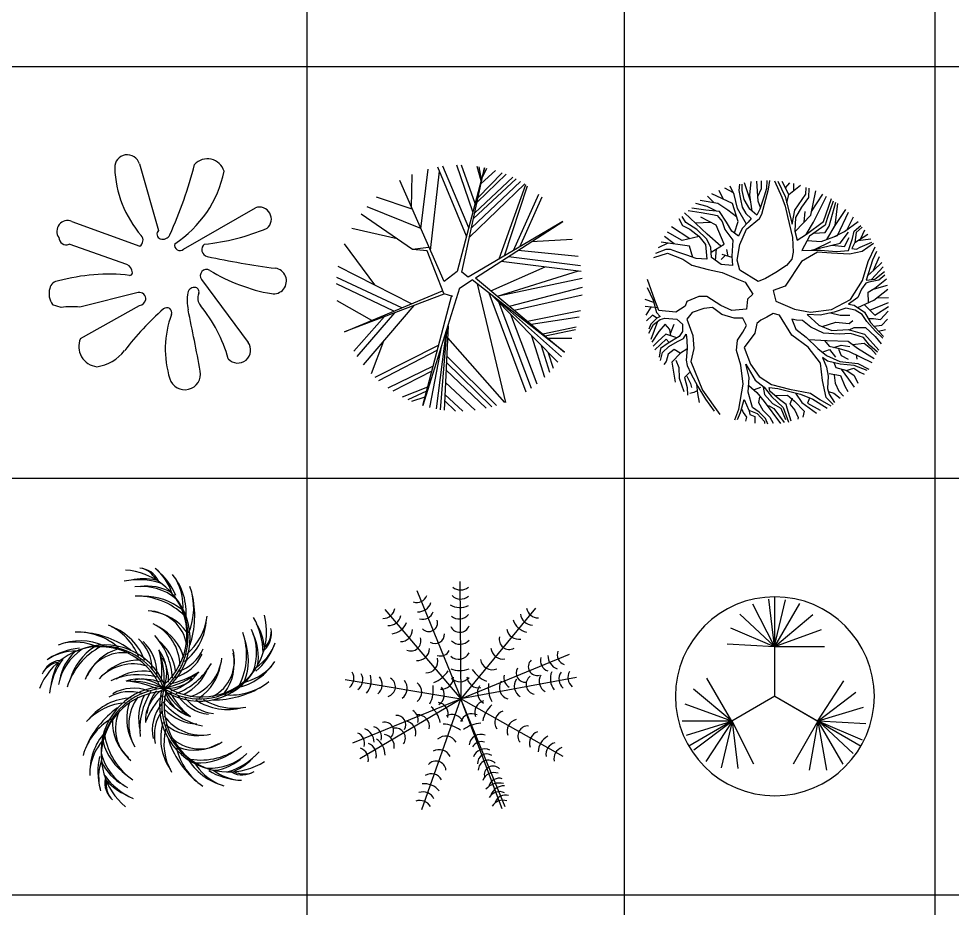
# Model space of a CAD drawing. Header units: millimetres. Extents: x -4017 to 59953, y -688 to 66564.
# Drawn here: x 3966 to 10190, y 34195 to 40125 of the extents above; entities that cross this region are included whole.
import ezdxf

# ---------------------------------------------------------------- set-up
doc = ezdxf.new("R2010")
doc.units = ezdxf.units.MM
doc.layers.add('www.cad-blocks.net', color=7, linetype='Continuous')

# ---------------------------------------------------------------- blocks, each defined once
blk = doc.blocks.new('A$C516926BB')
for p, q in [((8.3458, 38.5194), (8.3458, 0)), ((10.4622, 38.5194), (10.4622, 0)), ((12.5317, 38.5194), (12.5317, 0)), ((0, 30.4302), (62.4121, 30.4302)), ((0, 27.6876), (62.4121, 27.6876)), ((0, 24.9084), (62.4121, 24.9084))]:
    blk.add_line(p, q)
blk = doc.blocks.new('A$C1BE51FBB')
at = {"color": 0}
for p, q in [((0.6022, 1.5055), (0.7303, 1.0619)), ((0.897, 0.938), (1.3752, 1.2135)), ((0.151, 1.1216), (0.6056, 0.9571)), ((0.5178, 0.8349), (0.1328, 0.9695)), ((1.0156, 0.7343), (1.3266, 0.3155)), ((0.5941, 0.6472), (0.2049, 0.551)), ((0.0807, 0.549), (0.023, 0.5671)), ((0.2091, 0.3418), (0.6037, 0.561))]:
    blk.add_line(p, q, dxfattribs=at)
for centre, major_axis, start_param, end_param in [((0.5214, 1.4822), (0.0595, 0.0595), 5.778793, 8.673965), ((-1.8118, 2.2123), (2.0297, 2.0297), 5.074547, 5.247854), ((1.0551, 1.4226), (0.0827, 0.0827), 5.795432, 7.889796), ((1.1661, 1.5045), (0.5156, 0.5156), 2.390779, 3.069669), ((0.4235, 1.6092), (0.5366, 0.5366), 4.50478, 5.295781), ((1.4013, 1.1375), (-0.0568, 0.0568), 3.063884, 5.82953), ((0.1227, 1.0566), (0.0502, 0.0502), 0.37387, 2.987464), ((0.7521, 1.037), (0.0234, 0.0234), 1.502895, 3.59697), ((0.8832, 2.4387), (-1.0443, 1.0443), 2.460438, 2.752736), ((0.1143, 1.0148), (0.0346, 0.0346), 2.35724, 4.314171), ((0.5789, 0.9963), (0.0335, 0.0335), 4.525328, 6.211262), ((0.7581, 1.0546), (0.0366, 0.0366), 3.59697, 5.074547), ((0.8725, 0.9641), (0.0253, 0.0253), 2.089962, 4.68137), ((1.0638, 0.9331), (0.0322, 0.0322), 1.417156, 3.713708), ((2.2459, 6.3913), (-3.9813, 3.9813), 2.142912, 2.224786), ((0.491, 0.7764), (0.0455, 0.0455), 5.542043, 6.638978), ((1.4969, 0.7248), (-0.0604, 0.0604), 2.182411, 5.366378), ((0.3965, -0.4684), (0.876, 0.876), 0.672686, 1.057485), ((0.5391, 0.7785), (-0.0115, 0.0115), 2.155346, 3.971247), ((1.0495, 0.7594), (0.0298, 0.0298), 0.238672, 2.994959), ((1.6869, 1.8067), (0.8371, 0.8371), 3.380264, 3.753207), ((0.0635, 0.6658), (-0.0418, 0.0418), -0.786737, 0.630148), ((0.122, 0.639), (-0.0865, 0.0865), 0.487508, 1.413074), ((0.6027, 0.6063), (0.0295, 0.0295), 5.358888, 7.277526), ((1.2267, 0.5945), (-0.2164, 0.2164), 0.613687, 0.990674), ((0.9673, 0.6395), (-0.0303, 0.0303), -1.053932, 0.613687), ((0.971, 0.6529), (0.0204, 0.0204), 5.078039, 6.800049), ((1.0672, 0.61), (-0.054, 0.054), 0.36565, 1.478991), ((0.5876, 0.6178), (-0.0418, 0.0418), 2.63261, 3.630089), ((0.2745, -0.049), (-0.6749, 0.6749), 4.197265, 4.620584), ((0.1538, -0.1255), (0.4798, 0.4798), 0.709981, 0.893283), ((2.029, -0.9052), (1.3578, 1.3578), 1.50531, 1.703171), ((1.4371, 0.2704), (0.4684, 0.4684), 1.999588, 2.658014), ((0.785, 0.5133), (-0.0237, 0.0237), 3.570385, 6.217699), ((-19.8142, -3.7864), (-14.9808, 14.9808), 4.112631, 4.132267), ((0.3339, 0.2882), (-0.096, 0.096), 0.379946, 2.23889), ((1.2578, 0.264), (0.0608, 0.0608), 3.097877, 6.140476), ((0.2794, 0.4332), (-0.1998, 0.1998), 2.493103, 3.273967), ((0.9048, 0.1047), (-0.0741, 0.0741), 1.087218, 4.112631)]:
    blk.add_ellipse(centre, major_axis=major_axis, ratio=1, start_param=start_param, end_param=end_param, dxfattribs=at)
blk = doc.blocks.new('A$C4FA53466')
at = {"color": 0}
for p, q in [((0.8666, 1.166), (0.6755, 1.6277)), ((0.8817, 1.2226), (0.7093, 1.6331)), ((0.9097, 1.3284), (0.8016, 1.6404)), ((0.988, 1.623), (0.8042, 0.931)), ((0.9245, 1.384), (0.8342, 1.6404)), ((0.8362, 0.9275), (0.988, 1.623)), ((0.9645, 1.5345), (0.9385, 1.632)), ((0.9673, 1.5451), (0.9524, 1.6298)), ((0.9741, 1.5593), (1.0023, 1.6201)), ((0.5013, 1.3564), (0.505, 1.5777)), ((0.5628, 1.2161), (0.6118, 1.6137)), ((0.6268, 1.0702), (0.6865, 1.601)), ((0.9225, 1.3229), (1.1764, 1.5591)), ((0.9377, 1.3926), (1.1319, 1.579)), ((0.9447, 1.4249), (1.1039, 1.5899)), ((0.9649, 1.5171), (1.0595, 1.6048)), ((0.7172, 0.8643), (0.4219, 1.5375)), ((0.8867, 1.1589), (1.2558, 1.5153)), ((0.9006, 1.2226), (1.2277, 1.5321)), ((0.9139, 1.2835), (1.1973, 1.5487)), ((1.0845, 1.0149), (1.2617, 1.5115)), ((1.121, 1.0365), (1.2745, 1.5032)), ((1.1798, 1.0711), (1.349, 1.4472)), ((0.5055, 1.3469), (0.2664, 1.4257)), ((1.2222, 1.0961), (1.3705, 1.4284)), ((0.5061, 1.0787), (0.1648, 1.314)), ((0.5623, 1.2173), (0.2047, 1.3628)), ((1.5091, 1.2653), (0.8793, 0.8939)), ((0.9263, 0.8888), (1.5091, 1.2653)), ((0.4057, 1.148), (0.1021, 1.2173)), ((1.3004, 1.1305), (1.5725, 1.1469)), ((0.2553, 0.8414), (0.0549, 1.1164)), ((0.6141, 1.0922), (0.5061, 1.0787)), ((0.604, 1.0694), (0.5061, 1.0787)), ((0.7151, 0.7841), (0.604, 1.0694)), ((1.211, 1.0727), (1.6121, 1.0338)), ((1.0974, 0.9993), (1.6325, 0.9337)), ((1.1478, 1.0319), (1.6263, 0.9718)), ((0.5009, 0.7159), (0.0125, 0.9654)), ((1.0302, 0.8024), (1.3925, 0.9632)), ((1.0734, 0.7666), (1.6136, 0.9361)), ((0.4355, 0.6885), (0.0026, 0.8917)), ((0.8042, 0.931), (0.7172, 0.8643)), ((0.82, 0.8201), (0.9042, 0.8745)), ((0.8793, 0.8939), (0.8362, 0.9275)), ((1.5213, 0.3944), (0.9042, 0.8745)), ((0.9263, 0.8888), (1.5213, 0.3944)), ((1.0808, 0.7689), (1.6377, 0.8861)), ((0.3837, 0.6668), (0, 0.8482)), ((0.82, 0.8201), (0.575, 0.0371)), ((0.9382, 0.8481), (1.126, 0.0589)), ((1.1527, 0.7007), (1.6404, 0.8262)), ((0.0532, 0.5282), (0.7078, 0.8027)), ((0.7164, 0.7807), (0.0532, 0.5282)), ((0.575, 0.0371), (0.7694, 0.7725)), ((0.7151, 0.7841), (0.7749, 0.7672)), ((1.0156, 0.7879), (1.2631, 0.1296)), ((1.0397, 0.7691), (1.4751, 0.3263)), ((1.0597, 0.7536), (1.5004, 0.3617)), ((1.1845, 0.6742), (1.6392, 0.7758)), ((0.2371, 0.6053), (0.0039, 0.7351)), ((0.5158, 0.7043), (0.1785, 0.3086)), ((1.0828, 0.7253), (1.2979, 0.1533)), ((0.3209, 0.6301), (0.1152, 0.4001)), ((0.387, 0.6553), (0.137, 0.3655)), ((1.161, 0.6458), (1.3354, 0.1818)), ((1.2729, 0.6008), (1.6268, 0.6716)), ((1.2979, 0.58), (1.6178, 0.6291)), ((0.7441, 0.5689), (0.7174, 0.0061)), ((1.3763, 0.5149), (1.5988, 0.5621)), ((0.732, 0.5388), (0.6639, 0.0147)), ((0.7367, 0.554), (0.6909, 0.0099)), ((1.3012, 0.5032), (1.3863, 0.2265)), ((1.3923, 0.5016), (1.593, 0.5453)), ((0.3129, 0.4662), (0.232, 0.2479)), ((0.6816, 0.4403), (0.2553, 0.2249)), ((0.701, 0.4399), (0.621, 0.0242)), ((0.7402, 0.4881), (1.1215, 0.0571)), ((1.3652, 0.4381), (1.4199, 0.2605)), ((1.4116, 0.4856), (1.5692, 0.4859)), ((0.6727, 0.4066), (0.2812, 0.2014)), ((1.4126, 0.3898), (1.4441, 0.2876)), ((0.7326, 0.3261), (1.0368, 0.0289)), ((0.7346, 0.369), (1.0666, 0.0376)), ((0.6448, 0.301), (0.3425, 0.1529)), ((0.6357, 0.2667), (0.3752, 0.1332)), ((0.7302, 0.2766), (0.9977, 0.0192)), ((0.7262, 0.1915), (0.9243, 0.0064)), ((0.6077, 0.1608), (0.4392, 0.0934)), ((0.6004, 0.1332), (0.4752, 0.0757)), ((0.5902, 0.0944), (0.5012, 0.0641)), ((0.7204, 0.0704), (0.7935, 0.0001)), ((0.7223, 0.1106), (0.8424, 0))]:
    blk.add_line(p, q, dxfattribs=at)
blk = doc.blocks.new('A$C35784BE2')
at = {"color": 0}
for p, q in [((0.7525, 1.4863), (0.7431, 1.6201)), ((0.7743, 1.5696), (0.7743, 1.6222)), ((0.8116, 1.623), (0.8085, 1.5696)), ((0.8209, 1.5663), (0.8304, 1.6228)), ((0.8617, 1.6214), (0.9111, 1.513)), ((0.8831, 1.6196), (0.9329, 1.5163)), ((0.523, 1.4978), (0.4921, 1.5576)), ((0.588, 1.5414), (0.5304, 1.5729)), ((0.5939, 1.5297), (0.5662, 1.5851)), ((0.6281, 1.5997), (0.6249, 1.5563)), ((0.6249, 1.5563), (0.6343, 1.4996)), ((0.6467, 1.5563), (0.6467, 1.5997)), ((0.6592, 1.4963), (0.6467, 1.5563)), ((0.7039, 1.4804), (0.6611, 1.609)), ((0.6965, 1.5263), (0.7054, 1.6161)), ((0.7504, 1.5164), (0.7743, 1.5696)), ((0.7774, 1.3997), (0.8209, 1.5663)), ((0.8085, 1.5696), (0.7929, 1.5197)), ((0.9578, 1.5297), (0.9135, 1.6166)), ((0.935, 1.5743), (0.9632, 1.6087)), ((0.9578, 1.5297), (1.0351, 1.5915)), ((0.9917, 1.5568), (0.9912, 1.6028)), ((1.0698, 1.533), (1.0729, 1.5763)), ((1.0915, 1.573), (1.0885, 1.5097)), ((0.4597, 1.474), (0.4148, 1.5195)), ((0.5814, 1.4697), (0.4447, 1.5355)), ((0.6157, 1.4364), (0.5939, 1.5297)), ((0.6343, 1.4996), (0.6467, 1.4463)), ((0.6965, 1.433), (0.6592, 1.4963)), ((0.7138, 1.4182), (0.6965, 1.5263)), ((0.7929, 1.5197), (0.7649, 1.433)), ((0.9111, 1.513), (0.9329, 1.453)), ((0.9329, 1.5163), (0.9796, 1.333)), ((0.9434, 1.475), (0.9578, 1.5297)), ((0.9982, 1.4264), (1.0698, 1.533)), ((1.0885, 1.5097), (1.0418, 1.4463)), ((1.1039, 1.393), (1.1373, 1.5547)), ((1.1089, 1.4172), (1.1847, 1.532)), ((1.1227, 1.3464), (1.2092, 1.5187)), ((1.188, 1.3497), (1.2409, 1.503)), ((0.4041, 1.4264), (0.3108, 1.4397)), ((0.4135, 1.4497), (0.3365, 1.4696)), ((0.485, 1.4697), (0.3662, 1.4901)), ((0.4759, 1.4184), (0.4135, 1.4497)), ((0.5503, 1.4264), (0.485, 1.4697)), ((0.6187, 1.3497), (0.5814, 1.4697)), ((0.6749, 1.3332), (0.6157, 1.4364)), ((0.6467, 1.4463), (0.6716, 1.403)), ((0.7432, 1.393), (0.6965, 1.433)), ((0.7649, 1.433), (0.7432, 1.393)), ((0.7685, 1.4442), (0.7525, 1.4863)), ((0.9329, 1.453), (0.9485, 1.383)), ((1.0418, 1.4463), (1.0014, 1.3763)), ((1.2533, 1.4863), (1.2128, 1.3697)), ((1.2253, 1.3197), (1.2714, 1.48)), ((1.2657, 1.323), (1.2838, 1.4712)), ((0.2237, 1.3697), (0.2486, 1.323)), ((0.2704, 1.3431), (0.2455, 1.383)), ((0.4135, 1.2663), (0.262, 1.4088)), ((0.2859, 1.423), (0.373, 1.4097)), ((0.4725, 1.3264), (0.3699, 1.3797)), ((0.373, 1.4097), (0.4477, 1.3964)), ((0.4943, 1.4163), (0.4041, 1.4264)), ((0.4477, 1.3964), (0.4788, 1.3897)), ((0.4788, 1.3897), (0.513, 1.3497)), ((0.541, 1.3464), (0.4943, 1.4163)), ((0.609, 1.3809), (0.5503, 1.4264)), ((0.6716, 1.403), (0.7058, 1.3697)), ((0.6748, 1.2997), (0.7619, 1.3697)), ((0.7058, 1.3697), (0.6872, 1.3464)), ((0.7619, 1.3697), (0.7774, 1.3997)), ((0.9485, 1.383), (0.9827, 1.243)), ((0.9796, 1.333), (0.9982, 1.4264)), ((1.0014, 1.3763), (0.9982, 1.2864)), ((0.9992, 1.2825), (1.1039, 1.393)), ((1.0597, 1.3463), (1.0667, 1.4163)), ((1.2128, 1.3697), (1.2004, 1.3264)), ((1.2579, 1.3099), (1.3373, 1.4294)), ((1.2813, 1.2564), (1.356, 1.4131)), ((1.346, 1.2962), (1.3889, 1.3815)), ((0.2977, 1.2356), (0.1743, 1.3143)), ((0.2486, 1.323), (0.2983, 1.2997)), ((0.345, 1.2964), (0.2704, 1.3431)), ((0.4377, 1.3445), (0.3355, 1.3396)), ((0.5254, 1.1997), (0.4725, 1.3264)), ((0.513, 1.3497), (0.5316, 1.2964)), ((0.5783, 1.2864), (0.541, 1.3464)), ((0.5949, 1.2737), (0.6187, 1.3497)), ((0.6872, 1.3464), (0.6467, 1.3031)), ((1.0729, 1.2644), (1.1227, 1.3464)), ((1.076, 1.2663), (1.188, 1.3497)), ((1.2004, 1.3264), (1.0947, 1.253)), ((1.2004, 1.2764), (1.2253, 1.3197)), ((1.2107, 1.2305), (1.2657, 1.323)), ((1.2464, 1.2905), (1.2579, 1.3099)), ((1.328, 1.283), (1.4187, 1.3496)), ((1.3933, 1.2864), (1.4368, 1.323)), ((1.4461, 1.313), (1.4057, 1.2764)), ((0.1928, 1.2008), (0.1292, 1.2512)), ((0.2455, 1.2231), (0.1482, 1.2793)), ((0.3595, 1.2503), (0.2455, 1.2231)), ((0.2983, 1.2997), (0.3574, 1.253)), ((0.4103, 1.2331), (0.345, 1.2964)), ((0.3574, 1.253), (0.401, 1.1964)), ((0.5045, 1.1867), (0.4135, 1.2663)), ((0.5316, 1.2964), (0.5845, 1.2264)), ((0.6219, 1.253), (0.5783, 1.2864)), ((0.6467, 1.3031), (0.6219, 1.253)), ((0.6312, 1.1964), (0.6748, 1.2997)), ((0.9982, 1.2864), (1.0138, 1.2264)), ((1.0138, 1.2264), (1.076, 1.2663)), ((1.0947, 1.253), (1.0449, 1.1564)), ((1.1234, 1.273), (1.2004, 1.2764)), ((1.1724, 1.2164), (1.2813, 1.2564)), ((1.2616, 1.2492), (1.328, 1.283)), ((1.2999, 1.2064), (1.3559, 1.2797)), ((1.3808, 1.2364), (1.3933, 1.2864)), ((1.4057, 1.2764), (1.3964, 1.2097)), ((1.3964, 1.2097), (1.4834, 1.2663)), ((1.4385, 1.2371), (1.4635, 1.2944)), ((0.1501, 1.2068), (0.0858, 1.1751)), ((0.2953, 1.1864), (0.1061, 1.213)), ((0.3186, 1.1106), (0.2953, 1.1864)), ((0.401, 1.1964), (0.4103, 1.0998)), ((0.4383, 1.1764), (0.4103, 1.2331)), ((0.4397, 1.1465), (0.5254, 1.1997)), ((0.5845, 1.2264), (0.5783, 1.1197)), ((0.6125, 1.0931), (0.6312, 1.1964)), ((0.9827, 1.243), (0.9858, 1.1464)), ((1.0798, 1.2242), (1.1724, 1.2164)), ((1.107, 1.1593), (1.2999, 1.2064)), ((1.1322, 1.1655), (1.2377, 1.2164)), ((1.2455, 1.1931), (1.328, 1.183)), ((1.328, 1.183), (1.359, 1.243)), ((1.3559, 1.1564), (1.3808, 1.2364)), ((1.3964, 1.2097), (1.3777, 1.1697)), ((1.4169, 1.2231), (1.5032, 1.2356)), ((1.4337, 1.1798), (1.5114, 1.213)), ((1.5218, 1.2035), (1.4461, 1.1497)), ((0.0568, 1.1102), (0.1491, 1.1398)), ((0.1366, 1.1631), (0.0682, 1.1364)), ((0.1677, 1.1631), (0.1366, 1.1631)), ((0.1491, 1.1398), (0.2517, 1.0998)), ((0.2175, 1.1464), (0.1677, 1.1631)), ((0.2766, 1.1264), (0.2175, 1.1464)), ((0.3388, 1.103), (0.2766, 1.1264)), ((0.4415, 1.1098), (0.4383, 1.1764)), ((0.4695, 1.0898), (0.4761, 1.169)), ((0.5338, 1.1234), (0.5068, 1.0964)), ((0.5788, 1.1098), (0.513, 1.1297)), ((0.5528, 1.1177), (0.5441, 1.1631)), ((0.9858, 1.1464), (0.9764, 1.0998)), ((1.1475, 1.1464), (1.0418, 1.0831)), ((1.0449, 1.1564), (1.1164, 1.1597)), ((1.1164, 1.1597), (1.1693, 1.1597)), ((1.2409, 1.1398), (1.1475, 1.1464)), ((1.1693, 1.1597), (1.2751, 1.1497)), ((1.3622, 1.1331), (1.2409, 1.1398)), ((1.2751, 1.1497), (1.3559, 1.1564)), ((1.4461, 1.1497), (1.3622, 1.1331)), ((1.3777, 1.1697), (1.4088, 1.1664)), ((1.4088, 1.1664), (1.4337, 1.1798)), ((1.4866, 1.0831), (1.5335, 1.1815)), ((1.5426, 1.1497), (1.5146, 1.0931)), ((0.2517, 1.0998), (0.3108, 1.0597)), ((0.3108, 1.0597), (0.4197, 1.0298)), ((0.4103, 1.0998), (0.3388, 1.103)), ((0.5068, 1.0631), (0.4415, 1.1098)), ((0.5814, 1.0564), (0.5068, 1.0631)), ((0.5783, 1.1197), (0.5814, 1.0564)), ((0.6312, 1.0264), (0.6125, 1.0931)), ((1.0418, 1.0831), (0.9329, 0.9198)), ((0.9764, 1.0998), (0.9423, 1.0564)), ((1.4493, 0.9564), (1.4866, 1.0831)), ((1.5146, 1.0931), (1.4741, 0.9598)), ((1.5223, 1.0249), (1.5628, 1.1178)), ((1.5239, 1.0264), (1.5785, 1.076)), ((0.4197, 1.0298), (0.513, 1.0097)), ((0.513, 1.0097), (0.6219, 0.9631)), ((0.7525, 0.9498), (0.6312, 1.0264)), ((0.8707, 1.0097), (0.8023, 0.9698)), ((0.9423, 1.0564), (0.8707, 1.0097)), ((1.4831, 0.9893), (1.5239, 1.0264)), ((1.5091, 0.9639), (1.5872, 1.0491)), ((1.5301, 0.9664), (1.5955, 1.0165)), ((0.0651, 0.8265), (0.0143, 0.9645)), ((0.6219, 0.9631), (0.6654, 0.9465)), ((0.6654, 0.9465), (0.7183, 0.8665)), ((0.8023, 0.9698), (0.7525, 0.9498)), ((1.3684, 0.8298), (1.4493, 0.9564)), ((1.471, 0.9397), (1.443, 0.8998)), ((1.4897, 0.9465), (1.471, 0.9397)), ((1.4741, 0.9598), (1.5301, 0.9664)), ((1.5581, 0.9598), (1.4897, 0.9465)), ((1.5301, 0.9065), (1.6076, 0.9679)), ((1.5985, 0.9931), (1.5581, 0.9598)), ((0.0122, 0.9098), (0.0526, 0.8265)), ((0.9329, 0.9198), (0.852, 0.8898)), ((0.852, 0.8898), (0.8707, 0.8198)), ((1.443, 0.8998), (1.4181, 0.8431)), ((1.4866, 0.8798), (1.5301, 0.9065)), ((1.488, 0.81), (1.4866, 0.8798)), ((1.5129, 0.8959), (1.6147, 0.9261)), ((1.5239, 0.8265), (1.6179, 0.9002)), ((0.0571, 0.8093), (0, 0.83)), ((0.0526, 0.8265), (0.0744, 0.7432)), ((0.09, 0.7565), (0.0651, 0.8265)), ((0.2766, 0.8164), (0.2673, 0.7865)), ((0.3574, 0.8498), (0.2766, 0.8164)), ((0.4103, 0.8498), (0.3574, 0.8498)), ((0.5036, 0.7898), (0.4103, 0.8498)), ((0.681, 0.8331), (0.6748, 0.7665)), ((0.7183, 0.8665), (0.681, 0.8331)), ((0.8707, 0.8198), (0.9951, 0.7665)), ((1.2409, 0.7631), (1.3684, 0.8298)), ((1.4181, 0.8431), (1.3559, 0.7998)), ((1.4164, 0.7773), (1.5239, 0.8265)), ((1.498, 0.7588), (1.6228, 0.8098)), ((1.5425, 0.8411), (1.6222, 0.843)), ((0.0833, 0.7752), (0.0003, 0.7832)), ((0.0374, 0.7796), (0.0043, 0.726)), ((0.205, 0.7465), (0.09, 0.7565)), ((0.2673, 0.7865), (0.205, 0.7465)), ((0.3917, 0.7698), (0.3139, 0.7432)), ((0.4477, 0.7765), (0.3917, 0.7698)), ((0.5099, 0.7299), (0.4477, 0.7765)), ((0.5783, 0.7565), (0.5036, 0.7898)), ((0.6748, 0.7665), (0.5783, 0.7565)), ((0.9951, 0.7665), (1.1009, 0.7465)), ((1.1009, 0.7465), (1.2409, 0.7631)), ((1.3372, 0.7731), (1.2595, 0.7465)), ((1.3995, 0.7598), (1.3372, 0.7731)), ((1.3559, 0.7998), (1.3933, 0.7931)), ((1.3933, 0.7931), (1.4617, 0.7465)), ((1.4461, 0.7299), (1.3995, 0.7598)), ((1.4598, 0.7972), (1.5301, 0.7265)), ((1.5301, 0.7265), (1.6223, 0.7834)), ((1.5675, 0.6965), (1.6207, 0.7529)), ((0.0495, 0.7265), (0.0093, 0.6875)), ((0.0775, 0.7065), (0.0371, 0.6665)), ((0.0774, 0.7064), (0.0495, 0.7265)), ((0.0558, 0.6632), (0.0993, 0.6965)), ((0.0744, 0.7432), (0.0993, 0.7165)), ((0.0993, 0.7165), (0.0775, 0.7065)), ((0.0993, 0.6965), (0.1304, 0.7065)), ((0.1304, 0.7065), (0.2112, 0.6998)), ((0.2112, 0.6998), (0.2486, 0.6665)), ((0.3139, 0.7432), (0.2766, 0.6998)), ((0.2766, 0.6998), (0.317, 0.5899)), ((0.5939, 0.7065), (0.5099, 0.7299)), ((0.6498, 0.7065), (0.5939, 0.7065)), ((0.6748, 0.6565), (0.6498, 0.7065)), ((0.7711, 0.6931), (0.7432, 0.6698)), ((0.8116, 0.7132), (0.7711, 0.6931)), ((0.852, 0.7365), (0.8116, 0.7132)), ((0.8956, 0.7265), (0.852, 0.7365)), ((0.9764, 0.5932), (0.8956, 0.7265)), ((0.9764, 0.6998), (1.0044, 0.6332)), ((1.0076, 0.6931), (0.9764, 0.6998)), ((1.048, 0.6898), (1.0076, 0.6931)), ((1.1039, 0.6465), (1.048, 0.6898)), ((1.0791, 0.7299), (1.1568, 0.6599)), ((1.1662, 0.7265), (1.0791, 0.7299)), ((1.2595, 0.7465), (1.1662, 0.7265)), ((1.2353, 0.7413), (1.2999, 0.7265)), ((1.2999, 0.7265), (1.3652, 0.7265)), ((1.359, 0.6698), (1.3839, 0.6898)), ((1.4772, 0.6832), (1.4461, 0.7299)), ((1.4617, 0.7465), (1.5021, 0.6765)), ((1.486, 0.7044), (1.5208, 0.7032)), ((1.5208, 0.7032), (1.5675, 0.6965)), ((1.5768, 0.6599), (1.6151, 0.7001)), ((0.0371, 0.6665), (0.0246, 0.6332)), ((0.0246, 0.6065), (0.0558, 0.6632)), ((0.0814, 0.6828), (0.0383, 0.5646)), ((0.1335, 0.6665), (0.09, 0.6165)), ((0.1646, 0.6298), (0.1335, 0.6665)), ((0.1702, 0.5881), (0.1646, 0.6298)), ((0.1681, 0.6037), (0.1926, 0.6665)), ((0.2486, 0.6665), (0.2486, 0.6165)), ((0.6498, 0.6132), (0.6748, 0.6565)), ((0.7432, 0.6698), (0.7307, 0.6065)), ((1.0044, 0.6332), (1.0729, 0.5799)), ((1.188, 0.6065), (1.1039, 0.6465)), ((1.1568, 0.6599), (1.2439, 0.6232)), ((1.1792, 0.6504), (1.2719, 0.6798)), ((1.2439, 0.6232), (1.3528, 0.6298)), ((1.2719, 0.6798), (1.359, 0.6698)), ((1.3528, 0.6298), (1.4617, 0.5998)), ((1.3586, 0.6282), (1.3933, 0.6432)), ((1.3933, 0.6432), (1.4679, 0.6432)), ((1.4679, 0.6432), (1.5332, 0.5832)), ((1.5363, 0.6199), (1.4772, 0.6832)), ((1.5021, 0.6765), (1.5892, 0.5832)), ((1.5251, 0.6518), (1.5768, 0.6599)), ((1.5548, 0.6201), (1.6025, 0.631)), ((0.09, 0.6165), (0.0445, 0.5459)), ((0.1397, 0.5665), (0.0639, 0.4954)), ((0.1366, 0.5998), (0.0837, 0.5499)), ((0.2108, 0.5739), (0.1366, 0.5998)), ((0.1597, 0.5442), (0.1397, 0.5665)), ((0.2268, 0.5832), (0.1522, 0.5399)), ((0.2144, 0.5499), (0.2548, 0.5698)), ((0.2486, 0.6165), (0.2268, 0.5832)), ((0.2548, 0.5698), (0.2735, 0.5998)), ((0.2735, 0.5998), (0.2766, 0.5598)), ((0.317, 0.5899), (0.3233, 0.5032)), ((0.6157, 0.5598), (0.6498, 0.6132)), ((0.7307, 0.6065), (0.6592, 0.5099)), ((1.0853, 0.5132), (0.9764, 0.5932)), ((1.0729, 0.5799), (1.1506, 0.5032)), ((1.0885, 0.5632), (1.2128, 0.5565)), ((1.2937, 0.5998), (1.188, 0.6065)), ((1.3684, 0.6032), (1.2937, 0.5998)), ((1.4555, 0.5765), (1.3684, 0.6032)), ((1.4959, 0.5265), (1.4555, 0.5765)), ((1.4617, 0.5998), (1.5581, 0.4932)), ((1.5332, 0.5832), (1.5739, 0.5341)), ((1.583, 0.5732), (1.5363, 0.6199)), ((0.0837, 0.5499), (0.0542, 0.5193)), ((0.1024, 0.5032), (0.0931, 0.4465)), ((0.1522, 0.5399), (0.1024, 0.5032)), ((0.1149, 0.4765), (0.1584, 0.5165)), ((0.1584, 0.5165), (0.2144, 0.5499)), ((0.2766, 0.4999), (0.2362, 0.4732)), ((0.2797, 0.5032), (0.2735, 0.4266)), ((0.2766, 0.5598), (0.2797, 0.5032)), ((0.3233, 0.5032), (0.3046, 0.4166)), ((0.6094, 0.4898), (0.6157, 0.5598)), ((0.6592, 0.5099), (0.7027, 0.3999)), ((1.1693, 0.4065), (1.0853, 0.5132)), ((1.1506, 0.5032), (1.2097, 0.4566)), ((1.1942, 0.5565), (1.2253, 0.5199)), ((1.2128, 0.5565), (1.3528, 0.5532)), ((1.2253, 0.5199), (1.2844, 0.5065)), ((1.2564, 0.5099), (1.3062, 0.5265)), ((1.2844, 0.5065), (1.3559, 0.4865)), ((1.2875, 0.4999), (1.3062, 0.4566)), ((1.3062, 0.5265), (1.3652, 0.5165)), ((1.3528, 0.5532), (1.4151, 0.5065)), ((1.3808, 0.5298), (1.4586, 0.5399)), ((1.4151, 0.5065), (1.527, 0.4365)), ((1.4586, 0.5399), (1.5052, 0.5032)), ((1.5488, 0.4799), (1.4959, 0.5265)), ((1.5052, 0.5032), (1.5394, 0.4632)), ((0.1024, 0.4232), (0.1149, 0.4765)), ((0.1522, 0.4665), (0.1397, 0.4166)), ((0.1926, 0.4966), (0.1522, 0.4665)), ((0.2362, 0.4732), (0.177, 0.4132)), ((0.233, 0.4732), (0.1926, 0.4966)), ((0.6374, 0.3932), (0.6094, 0.4898)), ((1.1786, 0.4799), (1.2284, 0.4966)), ((1.1818, 0.4432), (1.2097, 0.3799)), ((1.216, 0.4198), (1.1818, 0.4432)), ((1.2097, 0.4566), (1.2968, 0.4166)), ((1.2284, 0.4966), (1.2689, 0.4465)), ((1.3062, 0.4566), (1.3528, 0.4332)), ((1.3559, 0.4865), (1.5114, 0.4099)), ((1.4057, 0.4632), (1.4119, 0.4332)), ((0.1397, 0.4166), (0.1242, 0.3965)), ((0.177, 0.4132), (0.1988, 0.2799)), ((0.205, 0.4266), (0.2237, 0.3766)), ((0.2237, 0.3766), (0.2268, 0.3066)), ((0.2735, 0.4266), (0.2797, 0.3899)), ((0.2797, 0.3899), (0.3046, 0.3366)), ((0.3046, 0.4166), (0.3824, 0.2266)), ((0.653, 0.2666), (0.6374, 0.3932)), ((0.6716, 0.3999), (0.7338, 0.2933)), ((0.6934, 0.3099), (0.6716, 0.3999)), ((0.7027, 0.3999), (0.7587, 0.3166)), ((1.1818, 0.2899), (1.1693, 0.4065)), ((1.2097, 0.3799), (1.2191, 0.3199)), ((1.2999, 0.3999), (1.216, 0.4198)), ((1.2564, 0.4099), (1.2719, 0.3766)), ((1.2719, 0.3766), (1.3435, 0.3566)), ((1.2968, 0.4166), (1.4181, 0.4032)), ((1.3933, 0.3899), (1.2999, 0.3999)), ((1.4804, 0.3566), (1.3933, 0.3899)), ((1.4181, 0.4032), (1.4897, 0.3665)), ((0.2953, 0.3432), (0.2611, 0.3099)), ((0.2766, 0.3199), (0.3015, 0.2699)), ((0.3046, 0.3366), (0.3512, 0.2499)), ((0.7587, 0.3166), (0.8427, 0.2633)), ((1.2191, 0.3199), (1.216, 0.2366)), ((1.2253, 0.3366), (1.303, 0.3232)), ((1.2595, 0.3265), (1.2657, 0.2732)), ((1.303, 0.3232), (1.331, 0.2533)), ((1.3062, 0.3665), (1.3559, 0.2999)), ((1.3404, 0.3566), (1.3901, 0.3732)), ((1.3435, 0.3566), (1.3933, 0.3232)), ((1.3901, 0.3732), (1.4305, 0.3466)), ((1.3933, 0.3232), (1.4181, 0.2732)), ((1.4305, 0.3466), (1.4586, 0.3333)), ((0.2268, 0.3066), (0.2579, 0.2166)), ((0.2611, 0.3099), (0.2797, 0.2432)), ((0.3015, 0.2699), (0.3077, 0.2432)), ((0.3419, 0.2666), (0.3482, 0.2032)), ((0.3512, 0.2499), (0.401, 0.1666)), ((0.6249, 0.1), (0.653, 0.2666)), ((0.6872, 0.2133), (0.6934, 0.3099)), ((0.6903, 0.2565), (0.7432, 0.2099)), ((0.7338, 0.2933), (0.7929, 0.2466)), ((0.8427, 0.2633), (0.9609, 0.2332)), ((1.2066, 0.1766), (1.1818, 0.2899)), ((1.2657, 0.2732), (1.2906, 0.2199)), ((1.331, 0.2533), (1.3497, 0.2166)), ((1.3559, 0.2999), (1.3933, 0.2466)), ((0.2797, 0.2432), (0.2828, 0.1933)), ((0.3233, 0.2099), (0.2983, 0.2032)), ((0.3419, 0.2199), (0.3233, 0.2099)), ((0.3482, 0.2032), (0.3606, 0.1433)), ((0.3824, 0.2266), (0.4965, 0.0636)), ((0.7152, 0.1099), (0.6872, 0.2133)), ((0.7276, 0.2299), (0.7711, 0.2466)), ((0.7432, 0.2099), (0.7929, 0.1499)), ((0.7867, 0.2466), (0.7961, 0.1966)), ((0.7929, 0.2466), (0.8427, 0.1833)), ((0.7961, 0.1966), (0.8489, 0.1366)), ((0.8272, 0.2432), (0.8831, 0.2366)), ((0.8302, 0.2199), (0.8272, 0.2432)), ((0.8956, 0.1632), (0.8302, 0.2199)), ((0.8676, 0.1899), (0.9485, 0.1933)), ((0.8831, 0.2366), (1.0356, 0.1999)), ((0.9485, 0.1933), (0.9951, 0.1533)), ((0.9609, 0.2332), (1.1009, 0.2066)), ((1.0014, 0.2066), (1.0449, 0.1433)), ((1.0356, 0.1999), (1.1164, 0.1666)), ((1.1009, 0.2066), (1.1631, 0.1632)), ((1.216, 0.2366), (1.2253, 0.1999)), ((1.2222, 0.2166), (1.2564, 0.2066)), ((1.2253, 0.1999), (1.2626, 0.1433)), ((1.2564, 0.2066), (1.2999, 0.1732)), ((1.2906, 0.2199), (1.3217, 0.1866)), ((0.401, 0.1666), (0.4601, 0.0866)), ((0.6343, 0.0766), (0.6592, 0.1632)), ((0.6592, 0.1632), (0.6903, 0.0932)), ((0.7619, 0.1799), (0.7556, 0.1433)), ((0.7556, 0.1433), (0.7836, 0.0932)), ((0.7929, 0.1499), (0.9018, 0.0033)), ((0.8427, 0.1833), (0.9205, 0.1099)), ((0.8489, 0.1366), (0.9049, 0.1066)), ((0.9391, 0.13), (0.8956, 0.1632)), ((0.9453, 0.1066), (0.9391, 0.13)), ((0.9796, 0.1732), (0.964, 0.1332)), ((0.964, 0.1332), (0.9982, 0.0932)), ((0.9951, 0.1533), (1.0604, 0.0866)), ((1.0449, 0.1433), (1.1413, 0.0733)), ((1.0947, 0.1732), (1.0822, 0.1399)), ((1.0822, 0.1399), (1.1662, 0.0932)), ((1.1164, 0.1666), (1.2128, 0.1066)), ((1.1631, 0.1632), (1.2364, 0.1203)), ((1.2535, 0.131), (1.2066, 0.1766)), ((0.5975, 0.0287), (0.6249, 0.1)), ((0.6157, 0.03), (0.6343, 0.0766)), ((0.6436, 0.1), (0.653, 0.0766)), ((0.653, 0.0766), (0.6748, 0.0466)), ((0.6903, 0.0932), (0.7463, 0.0699)), ((0.6934, 0.0866), (0.6965, 0.0633)), ((0.6965, 0.0633), (0.7307, 0.0499)), ((0.7587, 0.0799), (0.7152, 0.1099)), ((0.7463, 0.0699), (0.7961, 0.0166)), ((0.8023, 0.0366), (0.7587, 0.0799)), ((0.7836, 0.0932), (0.8302, 0.0466)), ((0.8209, 0.1233), (0.8582, 0.1033)), ((0.8582, 0.1033), (0.9267, 0.0099)), ((0.9049, 0.1066), (0.936, 0.03)), ((0.9205, 0.1099), (0.9547, 0.0133)), ((0.9733, 0.02), (0.9453, 0.1066)), ((0.9982, 0.0932), (1.02, 0.0433)), ((1.0604, 0.0866), (1.0511, 0.0466)), ((0.6748, 0.0466), (0.6685, 0.02)), ((0.7307, 0.0499), (0.7307, 0.0067)), ((0.7961, 0.0166), (0.7961, 0.0033)), ((0.8178, 0), (0.8023, 0.0366)), ((0.8302, 0.0466), (0.852, 0.0067)), ((1.02, 0.0433), (1.0169, 0.0333))]:
    blk.add_line(p, q, dxfattribs=at)
blk = doc.blocks.new('A$C6C2136E0')
at = {"color": 0}
for centre, major_axis, start_param, end_param in [((0.5444, 1.1318), (-0.446, 0), 2.262893, 4.648611), ((0.6567, 1.4393), (-0.107, 0.107), 4.387287, 5.41797), ((0.6341, 1.4334), (-0.1156, 0.1156), 4.449095, 5.178989), ((0.5561, 1.3203), (0.2427, 0.2427), 5.79152, 6.395333), ((0.4874, 1.2264), (0.3245, 0.3245), 5.902404, 6.37826), ((0.661, 1.0372), (0.3367, 0.3367), 0.474734, 0.990642), ((0.6945, 1.1502), (0.2608, 0.2608), 0.565286, 1.015952), ((0.5799, 1.2957), (-0.2809, 0.2809), 3.82283, 4.616872), ((0.5804, 1.3357), (0.2659, 0.2659), 5.422789, 5.995436), ((0.6819, 1.11), (-0.2531, 0.2531), -1.473446, -0.656963), ((0.7169, 1.1394), (-0.2338, 0.2338), -1.291148, -0.642663), ((0.6159, 1.3233), (-0.2915, 0.2915), 3.519158, 4.283204), ((0.6491, 0.9571), (-0.3158, 0.3158), -1.568264, -0.759617), ((0.7047, 1.015), (0.2731, 0.2731), 0.101828, 0.814399), ((0.542, 1.1465), (0.3116, 0.3116), 4.627527, 6.142442), ((0.5722, 1.1206), (-0.3051, 0.3051), 3.079009, 4.636322), ((0.3939, 1.2734), (0.453, 0.453), 5.184007, 5.727679), ((0.7159, 1.0372), (0.19, 0.19), 5.657743, 7.036858), ((0.7175, 0.9808), (-0.2269, 0.2269), 4.529655, 5.398777), ((1.0677, 1.1652), (-0.446, 0), 1.006256, 3.391975), ((0.7387, 1.2635), (0.2643, 0.2643), 4.584839, 5.457589), ((0.7247, 1.3165), (0.2789, 0.2789), 4.628627, 5.381015), ((1.0136, 1.0251), (-0.3367, 0.3367), 3.930486, 4.446394), ((0.2946, 0.8524), (-0.2789, 0.2789), 4.314468, 5.066856), ((0.3493, 0.8494), (-0.2643, 0.2643), 4.270679, 5.143429), ((0.6299, 0.9406), (-0.2159, 0.2159), 3.922039, 5.06664), ((0.6431, 0.9037), (-0.2337, 0.2337), 4.201488, 5.014543), ((1.1314, 1.0282), (-0.2608, 0.2608), 4.021038, 4.471703), ((1.3948, 1.1535), (0.107, 0.107), 4.701447, 5.732129), ((0.2545, 0.751), (-0.2915, 0.2915), -1.507391, -0.743344), ((0.4338, 0.6468), (-0.3051, 0.3051), 4.335646, 5.892959), ((0.2334, 0.5245), (0.453, 0.453), 0.157459, 0.70113), ((0.4216, 0.8313), (0.3291, 0.3291), 5.552518, 6.227223), ((0.9339, 1.0117), (-0.3158, 0.3158), 3.458285, 4.266931), ((1.0893, 1.0278), (-0.2531, 0.2531), 3.553102, 4.369585), ((1.1282, 1.0036), (-0.2338, 0.2338), 3.7354, 4.383885), ((1.3821, 1.1732), (0.1156, 0.1156), 4.763255, 5.493148), ((0.4145, 0.6239), (0.446, 0), 0.377937, 2.763655), ((0.2697, 0.7082), (0.2809, 0.2809), 0.367078, 1.16112), ((0.2317, 0.7211), (-0.2659, 0.2659), -1.174556, -0.601908), ((0.613, 0.6695), (0.3158, 0.3158), 1.25917, 2.067817), ((0.5751, 0.7402), (0.2731, 0.2731), 1.358466, 2.071036), ((0.3998, 0.6261), (0.3116, 0.3116), 5.884163, 7.399079), ((0.4738, 0.9133), (-0.1962, 0.1962), 3.938343, 4.763338), ((0.4952, 0.8916), (-0.2028, 0.2028), 3.891927, 4.749588), ((0.5873, 0.8578), (-0.2288, 0.2288), 4.072881, 4.819052), ((1.0061, 0.9768), (-0.2731, 0.2731), 3.55758, 4.270151), ((1.14, 1.2487), (-0.3245, 0.3245), 3.074971, 3.550827), ((1.2505, 1.2124), (-0.2427, 0.2427), 2.964087, 3.5679), ((0.2389, 0.6932), (-0.2427, 0.2427), -0.805825, -0.202011), ((0.3069, 0.5989), (0.3245, 0.3245), 0.875856, 1.351712), ((0.4778, 0.7479), (-0.2531, 0.2531), -0.216809, 0.599674), ((0.4606, 0.7902), (0.2338, 0.2338), 1.536286, 2.184771), ((0.5575, 0.7577), (0.19, 0.19), 0.631195, 2.01031), ((0.6117, 0.7418), (0.2269, 0.2269), 1.073904, 1.943025), ((0.5984, 0.8911), (-0.1767, 0.1767), 3.542017, 4.58964), ((0.2835, 0.8532), (0.3871, 0.3871), 5.386044, 5.851607), ((0.283, 0.902), (-0.3765, 0.3765), 3.785642, 4.19053), ((0.824, 1.1378), (0.2028, 0.2028), 4.206086, 5.063748), ((0.838, 1.1648), (0.1962, 0.1962), 4.252502, 5.077498), ((1.0306, 0.9729), (0.19, 0.19), 4.401107, 5.780221), ((0.9774, 0.954), (-0.2269, 0.2269), 3.273018, 4.142139), ((0.1568, 0.8257), (0.107, 0.107), 0.931536, 1.962218), ((0.1554, 0.8023), (-0.1156, 0.1156), -0.577453, 0.152441), ((0.5406, 0.7055), (0.3367, 0.3367), 1.731371, 2.247279), ((0.4435, 0.7722), (0.2608, 0.2608), 1.821923, 2.272589), ((0.6228, 0.6461), (-0.2159, 0.2159), -1.10451, 0.040092), ((0.6619, 0.6472), (-0.2337, 0.2337), -0.82506, -0.012005), ((0.5315, 0.8358), (0.2328, 0.2328), 5.480459, 5.983629), ((0.7439, 1.1892), (-0.3291, 0.3291), 2.725085, 3.39979), ((0.9122, 1.0249), (0.2159, 0.2159), 4.236198, 5.380799), ((0.8812, 1.0009), (0.2337, 0.2337), 4.515647, 5.328703), ((1.2344, 1.1822), (-0.2809, 0.2809), 2.566193, 3.360235), ((1.2727, 1.1941), (-0.2659, 0.2659), 2.595355, 3.168003), ((0.6624, 0.4142), (-0.3291, 0.3291), -1.044827, -0.370121), ((0.6884, 0.58), (0.2288, 0.2288), 0.617129, 1.3633), ((0.722, 1.3273), (0.3871, 0.3871), 4.129407, 4.59497), ((0.8554, 1.0395), (0.1767, 0.1767), 3.856176, 4.9038), ((1.0656, 1.1354), (0.3051, 0.3051), 3.393168, 4.950482), ((1.0809, 1.1721), (-0.3116, 0.3116), 1.800093, 3.315009), ((0.7683, 1.3428), (-0.3765, 0.3765), 2.529005, 2.933894), ((0.8203, 1.0398), (-0.2288, 0.2288), 2.816244, 3.562415), ((0.6602, 0.6009), (-0.1767, 0.1767), -1.484531, -0.436908), ((0.5989, 0.2896), (0.3871, 0.3871), 0.359496, 0.825059), ((0.5523, 0.3043), (0.3765, 0.3765), 0.329889, 0.734779), ((0.6921, 0.5201), (0.2328, 0.2328), 0.453911, 0.957081), ((0.7821, 1.0861), (-0.2328, 0.2328), 2.653026, 3.156196), ((1.2718, 1.1565), (0.2915, 0.2915), 3.833317, 4.597364), ((0.8575, 0.3434), (-0.446, 0), -1.507019, 0.8787), ((0.8416, 0.3688), (0.3051, 0.3051), 0.879894, 2.437207), ((0.8508, 0.33), (0.3116, 0.3116), 0.857615, 2.372531), ((0.6006, 0.4892), (-0.1962, 0.1962), -1.088205, -0.26321), ((0.6278, 0.5028), (-0.2028, 0.2028), -1.134621, -0.27696), ((1.1334, 0.5143), (0.3291, 0.3291), 1.782607, 2.457312), ((0.9553, 0.5699), (-0.1767, 0.1767), -0.227894, 0.819729), ((1.0419, 0.5753), (0.2328, 0.2328), 1.710548, 2.213718), ((1.232, 0.6707), (0.3051, 0.3051), 2.136531, 3.693844), ((1.2611, 0.678), (0.446, 0), 2.89121, 5.276929), ((1.2718, 0.6675), (0.3116, 0.3116), 2.114252, 3.629168), ((1.3085, 1.0568), (-0.3871, 0.3871), 1.301973, 1.767537), ((1.0759, 0.841), (-0.1767, 0.1767), 1.028743, 2.076366), ((1.3375, 1.0175), (-0.3765, 0.3765), 1.272367, 1.677256), ((1.1558, 1.3521), (0.453, 0.453), 3.92737, 4.471042), ((0.603, 0.3), (-0.2789, 0.2789), -0.71208, 0.040308), ((0.6229, 0.351), (0.2643, 0.2643), 0.814927, 1.687678), ((0.9117, 0.5859), (0.2337, 0.2337), 2.002373, 2.815428), ((0.9007, 0.5483), (0.2159, 0.2159), 1.722924, 2.867525), ((0.9838, 0.5903), (-0.2288, 0.2288), 0.30297, 1.04914), ((1.204, 0.3756), (0.3765, 0.3765), 1.586527, 1.991416), ((1.0385, 0.5088), (-0.2028, 0.2028), 0.122016, 0.979677), ((1.1838, 0.9933), (0.3291, 0.3291), 3.039244, 3.713949), ((1.0976, 0.9251), (-0.2328, 0.2328), 1.396389, 1.899558), ((1.1597, 0.9012), (-0.2028, 0.2028), 1.378653, 2.236314), ((1.1898, 0.8962), (-0.1962, 0.1962), 1.425069, 2.250064), ((1.253, 1.0212), (0.2643, 0.2643), 3.328201, 4.200952), ((1.299, 1.0508), (-0.2789, 0.2789), 1.801193, 2.553582), ((0.896, 0.1404), (-0.453, 0.453), -0.1567, 0.386971), ((0.7744, 0.5207), (0.19, 0.19), 1.887832, 3.266947), ((1.043, 0.4787), (-0.1962, 0.1962), 0.168432, 0.993427), ((1.0653, 0.8744), (0.2288, 0.2288), 3.130403, 3.876574), ((0.6871, 0.2305), (-0.2915, 0.2915), -0.250753, 0.513293), ((0.8062, 0.5673), (-0.2269, 0.2269), 0.759744, 1.628865), ((1.1814, 0.4572), (0.2643, 0.2643), 2.071564, 2.944314), ((1.0796, 0.7824), (0.2159, 0.2159), 2.979561, 4.124162), ((1.2238, 0.4226), (-0.2789, 0.2789), 0.544557, 1.296944), ((1.0472, 0.8045), (-0.2337, 0.2337), 1.688214, 2.501269), ((0.7325, 0.2317), (0.2809, 0.2809), 1.623715, 2.417757), ((0.7085, 0.1996), (0.2659, 0.2659), 1.652877, 2.225525), ((0.8754, 0.5463), (0.3158, 0.3158), 2.515807, 3.324453), ((1.4661, 0.6519), (0.453, 0.453), 2.670733, 3.214404), ((1.0668, 0.6537), (-0.19, 0.19), 1.573673, 2.952788), ((0.7965, 0.532), (-0.2731, 0.2731), 1.044306, 1.756876), ((1.3159, 0.4811), (-0.2915, 0.2915), 1.005883, 1.76993), ((1.0323, 0.6985), (-0.2269, 0.2269), 2.016381, 2.885503), ((1.0737, 0.7577), (-0.3158, 0.3158), 2.201647, 3.010294), ((0.848, 0.2333), (-0.3245, 0.3245), 0.561697, 1.037553), ((0.7591, 0.4419), (-0.2531, 0.2531), 1.039828, 1.856311), ((1.3287, 0.5246), (0.2809, 0.2809), 2.880352, 3.674394), ((1.0628, 0.6783), (-0.2731, 0.2731), 2.300943, 3.013514), ((1.1371, 0.6148), (-0.2531, 0.2531), 2.296465, 3.112948), ((1.1261, 0.5705), (0.2338, 0.2338), 4.04956, 4.698045), ((1.1112, 0.686), (-0.3367, 0.3367), 2.673849, 3.189757), ((1.1505, 0.5749), (-0.2608, 0.2608), 2.764401, 3.215067), ((0.7372, 0.1977), (-0.2427, 0.2427), 0.450813, 1.054626), ((0.7135, 0.4386), (-0.2338, 0.2338), 1.222126, 1.870611), ((1.3519, 0.4919), (0.2659, 0.2659), 2.909514, 3.482162), ((0.8188, 0.4885), (-0.3367, 0.3367), 1.417212, 1.93312), ((1.3628, 0.6349), (0.3245, 0.3245), 3.38913, 3.864986), ((1.3625, 0.5186), (0.2427, 0.2427), 3.278246, 3.882059), ((1.351, 0.3632), (-0.107, 0.107), 1.874013, 2.904696), ((1.3658, 0.3813), (-0.1156, 0.1156), 1.935821, 2.665715), ((0.5859, 0.1606), (-0.107, 0.107), 0.617376, 1.648059), ((0.6077, 0.1521), (0.1156, 0.1156), 2.24998, 2.979874), ((0.7253, 0.4167), (-0.2608, 0.2608), 1.507763, 1.958429)]:
    blk.add_ellipse(centre, major_axis=major_axis, ratio=1, start_param=start_param, end_param=end_param, dxfattribs=at)
blk = doc.blocks.new('A$C43D5401F')
at = {"color": 0}
for p, q in [((0.7644, 1.5196), (0.7715, 0.7374)), ((0.4772, 1.4584), (0.7738, 0.7339)), ((0.2633, 1.332), (0.7715, 0.7374)), ((1.2688, 1.3412), (0.7715, 0.7374)), ((1.4925, 1.0317), (0.768, 0.7351)), ((1.5405, 0.8802), (0.7715, 0.7374)), ((0, 0.8662), (0.7715, 0.7374)), ((0.0505, 0.4431), (0.7751, 0.7397)), ((0.0977, 0.3402), (0.7715, 0.7374)), ((0.5107, 0), (0.7715, 0.7374)), ((1.0658, 0.0164), (0.7692, 0.741)), ((1.0457, 0.0049), (0.7715, 0.7374)), ((1.4524, 0.3525), (0.7715, 0.7374))]:
    blk.add_line(p, q, dxfattribs=at)
for centre, major_axis, start_param, end_param in [((0.7691, 1.5438), (-0.057, 0.057), 1.659085, 3.053304), ((0.4765, 1.4506), (0.0503, 0.0503), 3.600559, 5.137649), ((0.4847, 1.4092), (-0.0651, 0.0651), 2.326285, 3.585575), ((0.7693, 1.482), (0.0566, 0.0566), 3.140463, 4.626676), ((0.2513, 1.3536), (-0.057, 0.057), 2.357217, 3.751435), ((0.5167, 1.3395), (0.0511, 0.0511), 3.636768, 5.185612), ((0.7638, 1.4681), (0.0867, 0.0867), 3.365633, 4.411515), ((1.288, 1.3567), (-0.057, 0.057), 0.960954, 2.355172), ((0.2912, 1.3064), (-0.0566, 0.0566), 2.267799, 3.754011), ((0.2959, 1.2922), (0.0867, 0.0867), 4.063765, 5.109647), ((0.5574, 1.2447), (-0.0414, 0.0414), 1.544226, 4.205875), ((0.7598, 1.3489), (0.056, 0.056), 3.212705, 4.807447), ((1.2353, 1.3021), (0.0867, 0.0867), 2.667501, 3.713383), ((1.2485, 1.3092), (0.0566, 0.0566), 2.442332, 3.928544), ((0.3695, 1.1983), (0.056, 0.056), 3.910837, 5.505579), ((0.7634, 1.2473), (0.0472, 0.0472), 2.803374, 5.127441), ((1.1556, 1.2134), (-0.056, 0.056), 0.943777, 2.538519), ((0.4375, 1.1228), (-0.0472, 0.0472), 1.930709, 4.254776), ((0.5996, 1.1667), (0.0434, 0.0434), 3.360233, 5.573992), ((0.7646, 1.1805), (0.0564, 0.0564), 3.136617, 4.797267), ((1.093, 1.1333), (-0.0472, 0.0472), 0.534446, 2.858513), ((0.4814, 1.0724), (0.0564, 0.0564), 3.834749, 5.495399), ((0.6326, 1.0935), (0.0499, 0.0499), 3.656644, 4.978078), ((1.051, 1.0813), (0.0564, 0.0564), 2.438486, 4.099135), ((0.5396, 0.9888), (-0.0553, 0.0553), 2.32289, 4.165488), ((0.7555, 1.0791), (0.0553, 0.0553), 3.195555, 5.038153), ((0.9788, 1.0095), (-0.0553, 0.0553), 0.926627, 2.769225), ((1.3735, 0.9922), (-0.0511, 0.0511), 0.495176, 2.044019), ((1.4433, 1.0243), (-0.0651, 0.0651), 0.755489, 2.014779), ((1.4846, 1.0324), (-0.0503, 0.0503), 0.458967, 1.996057), ((0.7644, 1.1258), (-0.1409, 0.1409), 2.043996, 2.668393), ((1.0157, 1.0395), (0.1409, 0.1409), 2.916661, 3.541057), ((1.2008, 0.9093), (-0.0434, 0.0434), 0.218641, 2.432399), ((1.2788, 0.9515), (0.0414, 0.0414), 1.544226, 4.205875), ((-0.023, 0.8751), (0.057, 0.057), 4.626145, 6.020363), ((0.0378, 0.8645), (0.0566, 0.0566), 4.536727, 6.022939), ((0.0506, 0.8567), (0.0867, 0.0867), 4.761896, 5.807778), ((0.1673, 0.8321), (-0.056, 0.056), 3.038173, 4.632914), ((0.2679, 0.8179), (0.0472, 0.0472), 4.199638, 6.523704), ((0.5164, 1.0304), (0.1409, 0.1409), 4.312924, 4.937321), ((0.6425, 0.8805), (0.0558, 0.0558), 3.823201, 5.506948), ((0.7646, 0.9299), (-0.0558, 0.0558), 1.554273, 3.23802), ((0.89, 0.8893), (-0.0558, 0.0558), 0.856141, 2.539889), ((1.1276, 0.8764), (0.0499, 0.0499), 2.085848, 3.407281), ((1.2722, 0.834), (-0.0472, 0.0472), -0.163686, 2.160381), ((1.3717, 0.8551), (0.056, 0.056), 1.816442, 3.411183), ((1.4898, 0.8719), (-0.0867, 0.0867), 0.398573, 1.444455), ((1.5044, 0.8689), (-0.0566, 0.0566), 0.173404, 1.659616), ((1.5652, 0.8798), (-0.057, 0.057), 0.262822, 1.65704), ((0.3339, 0.8075), (0.0564, 0.0564), 4.532881, 6.19353), ((0.4322, 0.7809), (-0.0553, 0.0553), 3.021022, 4.86362), ((0.3878, 0.7978), (-0.1409, 0.1409), 3.44026, 4.064656), ((0.5807, 0.7641), (-0.0558, 0.0558), 2.950536, 4.634283), ((0.9599, 0.7776), (-0.0558, 0.0558), 0.15801, 1.841757), ((1.1528, 0.8119), (0.1409, 0.1409), 2.218529, 2.842926), ((1.1052, 0.8126), (-0.0553, 0.0553), 0.228495, 2.071093), ((1.2067, 0.8212), (-0.0564, 0.0564), 0.169558, 1.830207), ((0.4387, 0.5371), (0.1409, 0.1409), 5.709188, 6.333584), ((0.6082, 0.6352), (-0.0558, 0.0558), 3.648668, 5.332415), ((0.9416, 0.6471), (0.0558, 0.0558), 1.030674, 2.714421), ((1.1114, 0.5494), (0.1409, 0.1409), 1.520398, 2.144794), ((0.3422, 0.5655), (-0.0434, 0.0434), 3.360234, 5.573992), ((0.4154, 0.5985), (0.0499, 0.0499), 5.227441, 6.548874), ((0.4836, 0.5527), (0.0553, 0.0553), 5.28995, 7.132548), ((0.7121, 0.5542), (-0.0558, 0.0558), 4.3468, 6.030547), ((0.8438, 0.5589), (0.0558, 0.0558), 0.332542, 2.01629), ((1.0754, 0.5805), (-0.0553, 0.0553), -0.469636, 1.372961), ((0.2642, 0.5233), (0.0414, 0.0414), 4.685819, 7.347468), ((0.3912, 0.5099), (-0.0564, 0.0564), 3.660216, 5.320866), ((0.6454, 0.37), (0.1409, 0.1409), 0.124134, 0.748531), ((0.911, 0.3749), (-0.1409, 0.1409), -0.748531, -0.124134), ((1.1587, 0.5219), (-0.0564, 0.0564), -0.528574, 1.132076), ((0.0584, 0.4424), (0.0503, 0.0503), 5.171356, 6.708446), ((0.0997, 0.4506), (-0.0651, 0.0651), 3.897081, 5.156371), ((0.1695, 0.4826), (0.0511, 0.0511), 5.207565, 6.756408), ((0.2478, 0.4215), (0.056, 0.056), 5.307101, 6.901842), ((0.334, 0.4754), (-0.0472, 0.0472), 3.326973, 5.651039), ((0.9034, 0.4218), (0.0553, 0.0553), 0.403028, 2.245626), ((1.2172, 0.4895), (-0.0472, 0.0472), -0.861817, 1.462249), ((1.3069, 0.4418), (0.056, 0.056), 1.118311, 2.713052), ((0.1277, 0.3632), (-0.0566, 0.0566), 3.664062, 5.150274), ((0.1426, 0.3654), (0.0867, 0.0867), 5.460028, 6.50591), ((0.6697, 0.4108), (0.0553, 0.0553), 5.988082, 7.83068), ((0.9104, 0.3813), (-0.0499, 0.0499), -1.055745, 0.265689), ((1.4082, 0.3788), (0.0867, 0.0867), 1.271238, 2.31712), ((1.4175, 0.367), (0.0566, 0.0566), 1.046068, 2.53228), ((0.0744, 0.3321), (-0.057, 0.057), 3.753481, 5.147699), ((0.6265, 0.3187), (-0.0564, 0.0564), 4.358348, 6.018998), ((0.9295, 0.3234), (0.0564, 0.0564), 0.344091, 2.00474), ((1.471, 0.3363), (0.057, 0.057), 1.135487, 2.529705), ((0.6048, 0.2555), (0.0472, 0.0472), 5.595901, 7.919968), ((0.9434, 0.3081), (0.0434, 0.0434), 0.218641, 2.432399), ((0.9535, 0.261), (-0.0472, 0.0472), -1.559949, 0.764117), ((0.9856, 0.2302), (0.0414, 0.0414), 6.256615, 8.918264), ((0.5734, 0.1588), (-0.056, 0.056), 4.434436, 6.029178), ((0.9916, 0.1668), (0.056, 0.056), 0.420179, 2.01492), ((1.0263, 0.1354), (-0.0511, 0.0511), -1.075621, 0.473223), ((0.5189, 0.0369), (-0.0566, 0.0566), 4.362194, 5.848406), ((0.5289, 0.0481), (-0.0867, 0.0867), 4.587363, 5.633245), ((1.0287, 0.0534), (0.0867, 0.0867), 0.573106, 1.618988), ((1.0283, 0.0384), (-0.0566, 0.0566), -1.22286, 0.263353), ((1.0583, 0.0656), (0.0651, 0.0651), 0.755489, 2.014779), ((0.498, -0.0211), (-0.057, 0.057), 4.451612, 5.84583), ((1.0496, -0.0195), (0.057, 0.057), 0.437355, 1.831573), ((1.0665, 0.0243), (0.0503, 0.0503), 0.458966, 1.996057)]:
    blk.add_ellipse(centre, major_axis=major_axis, ratio=1, start_param=start_param, end_param=end_param, dxfattribs=at)
blk = doc.blocks.new('A$C415A7AF3')
at = {"color": 0}
for p, q in [((0.6597, 0.9968), (0.622, 1.3107)), ((0.6621, 0.663), (0.6621, 1.3262)), ((0.6591, 0.9959), (0.5163, 1.2779)), ((0.6606, 0.9975), (0.7326, 1.3053)), ((0.6621, 0.9946), (0.828, 1.2818)), ((0.6588, 0.9947), (0.4282, 1.2109)), ((0.6621, 0.9946), (0.9162, 1.2077)), ((0.6589, 0.9936), (0.3683, 1.1179)), ((0.6621, 0.9946), (0.9738, 1.108)), ((0.6595, 0.9925), (0.3439, 1.01)), ((0.6621, 0.663), (0.6621, 0.9946)), ((0.6621, 0.9946), (0.9938, 0.9946)), ((0.375, 0.4971), (0.2092, 0.7843)), ((0.9489, 0.5005), (1.1218, 0.7651)), ((0.375, 0.4971), (0.1209, 0.7103)), ((0.9501, 0.5004), (1.203, 0.6899)), ((0.6621, 0.663), (0.0878, 0.3313)), ((0.6621, 0.663), (0.375, 0.4971)), ((0.6621, 0.663), (0.9493, 0.4971)), ((0.6621, 0.663), (1.2365, 0.3313)), ((0.375, 0.4971), (0.0633, 0.6106)), ((0.9511, 0.5), (1.2536, 0.5915)), ((0.952, 0.4992), (1.2676, 0.4818)), ((0.9525, 0.4981), (1.2431, 0.3738)), ((0.375, 0.4971), (0.0433, 0.4971)), ((0.3731, 0.4943), (0.0706, 0.4028)), ((0.3742, 0.4939), (0.1213, 0.3044)), ((0.3754, 0.4938), (0.2025, 0.2292)), ((0.3765, 0.4942), (0.3045, 0.1864)), ((0.3774, 0.4949), (0.4151, 0.1811)), ((0.378, 0.4959), (0.5208, 0.2138)), ((0.9493, 0.4971), (0.7835, 0.21)), ((0.9493, 0.4971), (0.8917, 0.1706)), ((0.9493, 0.4971), (1.1151, 0.21)), ((0.9493, 0.4971), (1.0069, 0.1706)), ((0.9527, 0.497), (1.1832, 0.2808))]:
    blk.add_line(p, q, dxfattribs=at)
blk.add_ellipse((0.6621, 0.663), major_axis=(-0.6632, 0), ratio=1, start_param=3.141594, end_param=9.424779, dxfattribs=at)

msp = doc.modelspace()

# ---------------------------------------------------------------- block references
at = {"xscale": 1000, "yscale": 1000, "zscale": 1000}
for name, p in [('A$C1BE51FBB', (4169.1, 37651.7)), ('A$C4FA53466', (6084.5, 37508.8)), ('A$C35784BE2', (8142.8, 37423)), ('A$C6C2136E0', (4105.4, 34872.2)), ('A$C43D5401F', (6143.3, 34854)), ('A$C415A7AF3', (8345, 34945))]:
    msp.add_blockref(name, p, dxfattribs=at)
at = {"layer": 'www.cad-blocks.net', "color": 155, "true_color": 0x546d8e, "xscale": 1000, "yscale": 1000, "zscale": 1000}
msp.add_blockref('A$C516926BB', (-2458.7, 9375.6), dxfattribs=at)

doc.saveas('drawing.dxf')
